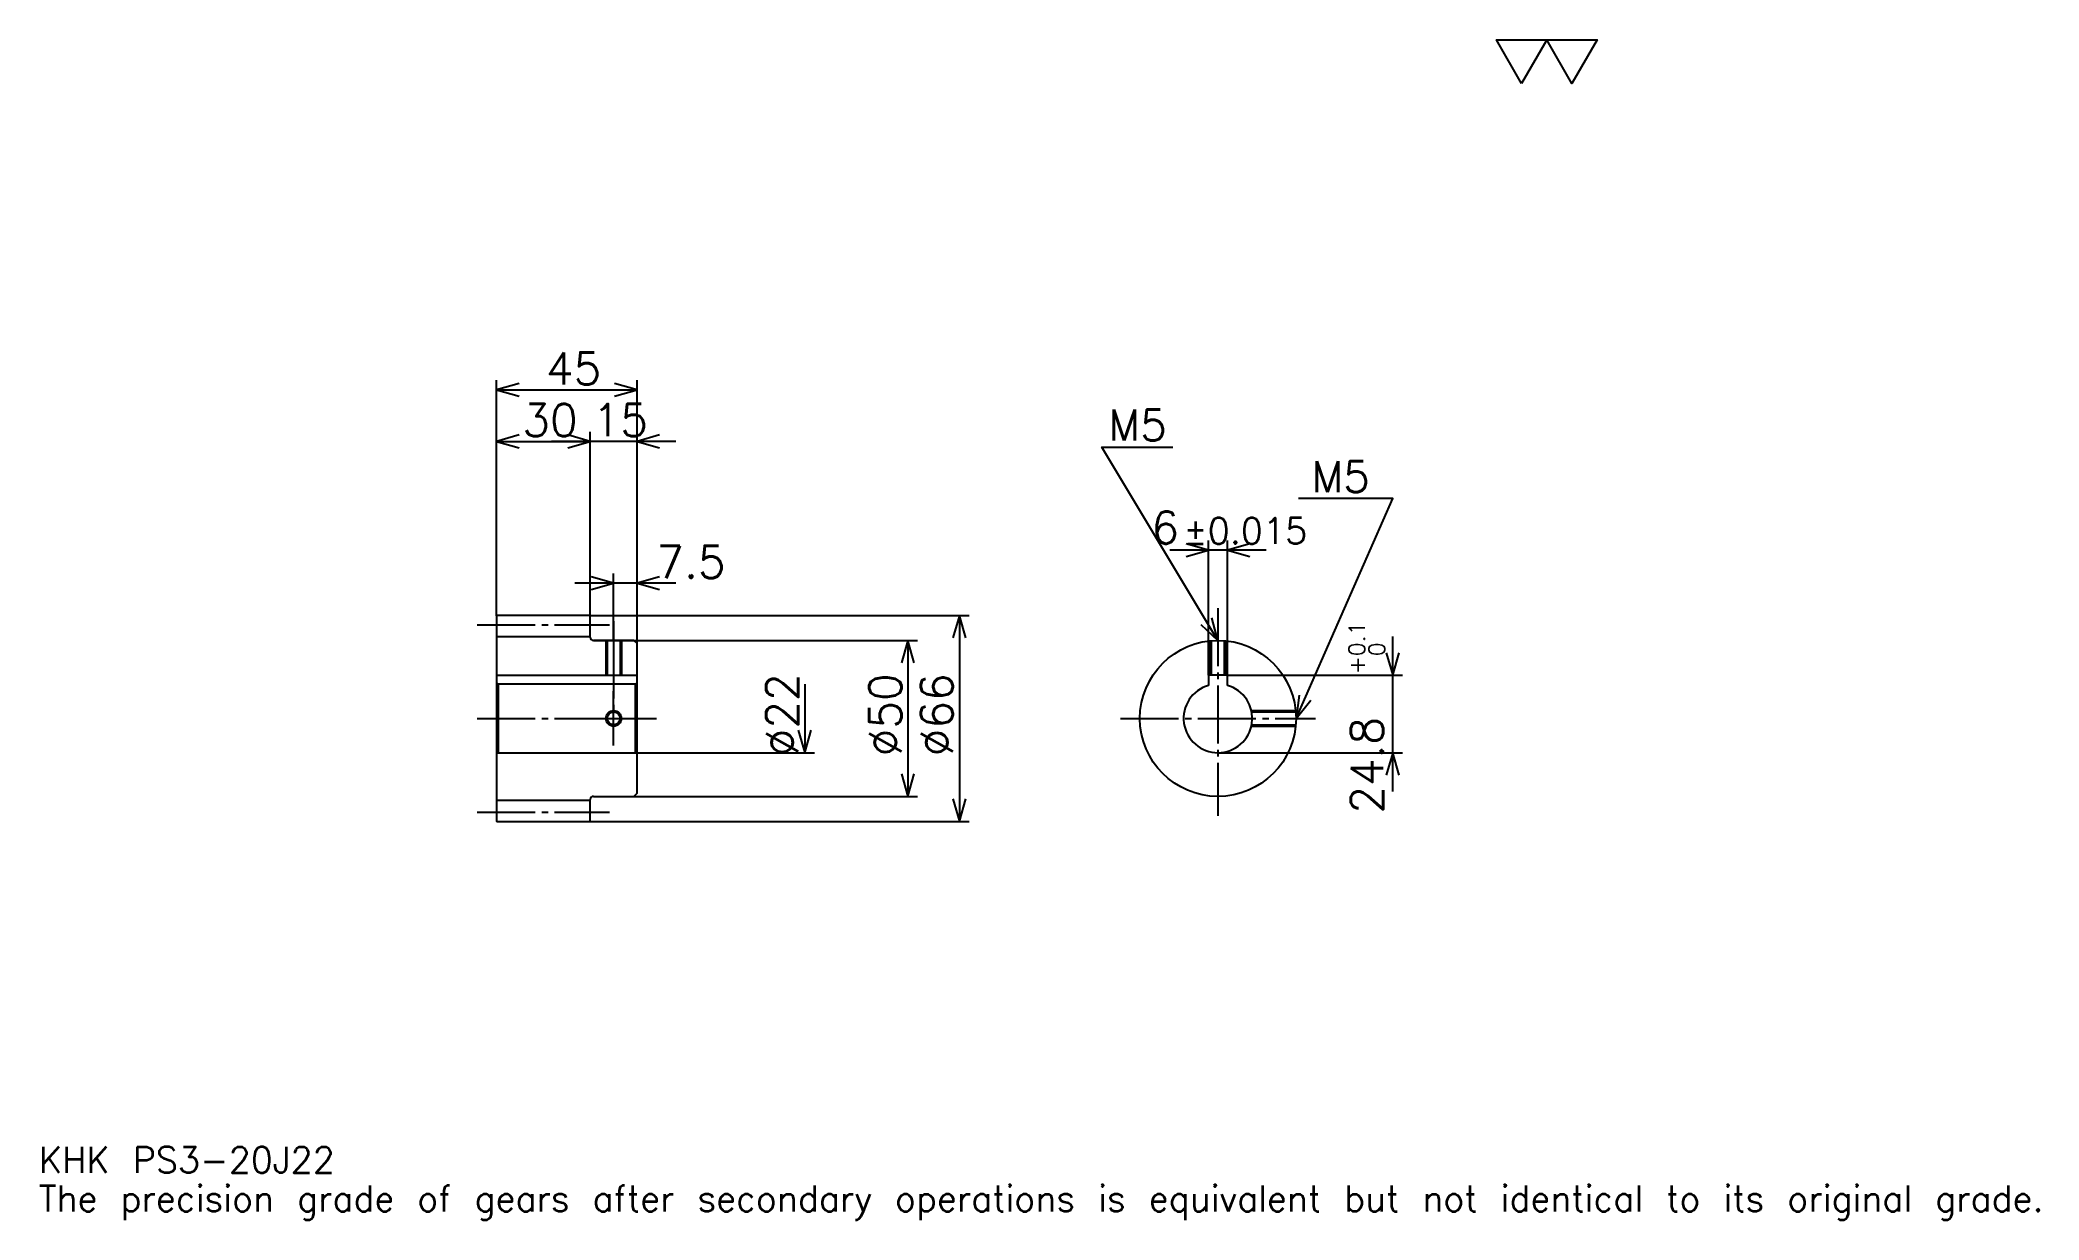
# Model space of a CAD drawing. Extents: x 21 to 661, y 8 to 386.
import ezdxf

# ---------------------------------------------------------------- set-up
doc = ezdxf.new("R2010")
doc.units = 0
doc.linetypes.add('DASHDOT', pattern=[24.782608, 18.586957, -2.065217, 2.065217, -2.065217])
doc.layers.get('0').update_dxf_attribs({"linetype": 'CONTINUOUS'})
doc.layers.add('DASHDOT', color=6, linetype='DASHDOT')
doc.styles.add('KANJI', font='TXT', dxfattribs={"bigfont": 'BIGFONT'})

msp = doc.modelspace()

# ---------------------------------------------------------------- linework, layer by layer
at = {"color": 5}
for p, q in [((167.282593, 201.315216), (167.282593, 276.695648)), ((212.282593, 201.315216), (212.282593, 276.695648)), ((167.282593, 273.597839), (212.282593, 273.597839)), ((167.282593, 257.07608), (197.282593, 257.07608)), ((224.673889, 257.07608), (184.891296, 257.07608)), ((197.282593, 201.315216), (197.282593, 260.173889)), ((395.369568, 182.115219), (395.369568, 225.32608)), ((401.369568, 182.115219), (401.369568, 225.32608)), ((413.760864, 222.228256), (382.978241, 222.228256)), ((224.673889, 211.641296), (192.391296, 211.641296)), ((204.782593, 201.315216), (204.782593, 214.739136)), ((167.282593, 201.21521), (167.282593, 201.315216)), ((197.182587, 201.315216), (212.282593, 201.315216)), ((197.282593, 201.21521), (197.282593, 201.315216)), ((204.782593, 193.315216), (204.782593, 201.315216)), ((204.782593, 193.315216), (204.782593, 201.315216)), ((212.282593, 201.315216), (318.641296, 201.315216)), ((212.282593, 192.315216), (212.282593, 201.315216)), ((315.543457, 201.315216), (315.543457, 135.315216)), ((198.282593, 193.315216), (212.282593, 193.315216)), ((212.282593, 193.315216), (302.119568, 193.315216)), ((299.021729, 193.315216), (299.021729, 143.315216)), ((454.347809, 144.92392), (454.347809, 194.506516)), ((265.978241, 179.315216), (265.978241, 157.315216)), ((401.369568, 182.115219), (457.445648, 182.115219)), ((212.282593, 157.315216), (269.07605, 157.315216)), ((398.369568, 157.315216), (457.445648, 157.315216)), ((198.282593, 143.315216), (212.282593, 143.315216)), ((212.282593, 143.315216), (302.119568, 143.315216)), ((197.182587, 135.315216), (212.282593, 135.315216)), ((212.282593, 135.315216), (318.641296, 135.315216))]:
    msp.add_line(p, q, dxfattribs=at)
at = {"color": 4}
for p, q in [((167.282593, 194.565216), (197.282593, 194.565216)), ((167.282593, 182.115219), (212.282593, 182.115219)), ((167.782593, 179.315216), (167.782593, 157.315216)), ((211.782593, 179.315216), (212.282593, 179.815216)), ((211.782593, 157.315216), (212.282593, 156.815216)), ((167.282593, 142.065216), (197.282593, 142.065216))]:
    msp.add_line(p, q, dxfattribs=at)
at = {"color": 7}
msp.add_lwpolyline([(495.652161, 371.739136), (487.597809, 385.700012), (519.815186, 385.700012), (511.760864, 371.739136), (503.706512, 385.700012), (495.652161, 371.739136)], dxfattribs=at)
at = {"color": 5}
for points in [[(174.510849, 275.663025), (167.282593, 273.597839), (174.510849, 271.532593)], [(205.054337, 271.532593), (212.282593, 273.597839), (205.054337, 275.663025)], [(174.510849, 259.141296), (167.282593, 257.07608), (174.510849, 255.010864)], [(190.054337, 255.010864), (197.282593, 257.07608), (190.054337, 259.141296)], [(190.054337, 255.010864), (197.282593, 257.07608), (190.054337, 259.141296)], [(219.510849, 259.141296), (212.282593, 257.07608), (219.510849, 255.010864)], [(398.369568, 193.315216), (361.195618, 255.271729), (383.913025, 255.271729)], [(423.369537, 168.315216), (454.347809, 238.75), (424.195648, 238.75)], [(388.141296, 220.16304), (395.369568, 222.228256), (388.141296, 224.293472)], [(408.597809, 224.293472), (401.369568, 222.228256), (408.597809, 220.16304)], [(197.554337, 209.57608), (204.782593, 211.641296), (197.554337, 213.706512)], [(219.510849, 213.706512), (212.282593, 211.641296), (219.510849, 209.57608)], [(317.608673, 194.08696), (315.543457, 201.315216), (313.478241, 194.08696)], [(392.87973, 198.450851), (398.369568, 193.315216), (396.42157, 200.575943)], [(301.086945, 186.08696), (299.021729, 193.315216), (296.956512, 186.08696)], [(452.282593, 189.343475), (454.347809, 182.115219), (456.413025, 189.343475)], [(424.38916, 175.76326), (423.369537, 168.315216), (428.170074, 174.100357)], [(263.913025, 164.543472), (265.978241, 157.315216), (268.043457, 164.543472)], [(456.413025, 150.08696), (454.347809, 157.315216), (452.282593, 150.08696)], [(296.956512, 150.543472), (299.021729, 143.315216), (301.086945, 150.543472)], [(313.478241, 142.543472), (315.543457, 135.315216), (317.608673, 142.543472)]]:
    msp.add_lwpolyline(points, dxfattribs=at)
at = {"color": 4}
for points in [[(197.282593, 194.315216), (197.282593, 201.21521), (197.182587, 201.315216), (167.382599, 201.315216), (167.282593, 201.21521), (167.282593, 156.815216)], [(198.282593, 143.315216), (211.282593, 143.315216), (212.282593, 144.315216), (212.282593, 192.315216), (211.282593, 193.315216), (198.282593, 193.315216)], [(202.282593, 193.315216), (202.282593, 182.115219)], [(202.71759, 193.315216), (202.71759, 182.115219)], [(206.847595, 193.315216), (206.847595, 182.115219)], [(207.282593, 193.315216), (207.282593, 182.115219)], [(395.869568, 182.115219), (395.869568, 193.189896)], [(396.304565, 182.115219), (396.304565, 193.229782)], [(400.43457, 182.115219), (400.43457, 193.229782)], [(400.869568, 182.115219), (400.869568, 193.189896)], [(167.282593, 156.815216), (167.782593, 157.315216), (211.782593, 157.315216), (211.782593, 179.315216), (167.782593, 179.315216), (167.282593, 179.815216)], [(401.369568, 178.898224), (401.369568, 182.115219), (395.369568, 182.115219), (395.369568, 178.898224)], [(409.081696, 170.815216), (423.244232, 170.815216)], [(409.173981, 170.380219), (423.284119, 170.380219)], [(409.081696, 165.815216), (423.244232, 165.815216)], [(409.173981, 166.250214), (423.284119, 166.250214)], [(167.282593, 156.815216), (167.282593, 135.415222), (167.382599, 135.315216), (197.182587, 135.315216), (197.282593, 135.415222), (197.282593, 142.315216)]]:
    msp.add_lwpolyline(points, dxfattribs=at)
for centre, radius in [((398.369568, 168.315216), 25), ((204.782593, 168.315216), 2.065)]:
    msp.add_circle(centre, radius, dxfattribs=at)
at = {"color": 7}
msp.add_circle((204.782593, 168.315216), 2.5, dxfattribs=at)
at = {"color": 4}
for centre, radius, start, end in [((198.282593, 194.315216), 1, 180, 270), ((398.369568, 168.315216), 11, 105.826620886, 74.173379114), ((198.282593, 142.315216), 1, 90, 180)]:
    msp.add_arc(centre, radius, start, end, dxfattribs=at)
at = {"layer": 'DASHDOT', "color": 7}
for p, q in [((398.369568, 203.641296), (398.369568, 137.119568)), ((161.086945, 198.315216), (203.478241, 198.315216)), ((204.782593, 193.315216), (204.782593, 168.315216)), ((161.086945, 168.315216), (218.478241, 168.315216)), ((367.173889, 168.315216), (429.565216, 168.315216)), ((161.086945, 138.315216), (203.478241, 138.315216))]:
    msp.add_line(p, q, dxfattribs=at)
for points in [[(204.782593, 199.510864), (204.782593, 175.919556)], [(204.782593, 159.619568), (204.782593, 177.010864)], [(196.086945, 168.315216), (213.478241, 168.315216)]]:
    msp.add_lwpolyline(points, dxfattribs=at)

# ---------------------------------------------------------------- texts
at = {"color": 7, "style": 'KANJI'}
for s, height, p in [('45', 10.326087, (183.070633, 275.25)), ('30', 10.326087, (175.570633, 258.728271)), ('15', 10.326087, (198.070633, 258.728271)), ('M5', 9.913044, (363.260864, 257.336945)), ('M5', 9.913044, (428.32608, 240.815216)), ('6', 10.326087, (377.054474, 224.293472)), ('%%p0.015', 8.26087, (387.276001, 224.293472)), ('7.5', 10.326087, (218.478241, 213.293488)), ('KHK PS3-20J22', 8.26087, (20.652174, 22.717392)), ('The precision grade of gears after secondary operations is equivalent but not identical to its original grade.', 8.26087, (20.652174, 10.326087))]:
    msp.add_text(s, height=height, dxfattribs=at).set_placement(p)
for s, height, p in [('0.1', 5.163043, (445.467377, 188.269836)), ('+', 5.163043, (445.467377, 182.487228)), ('0', 5.163043, (451.869537, 188.269836)), ('%%c22', 10.326087, (263.913025, 156.182068)), ('%%c50', 10.326087, (296.956512, 156.182068)), ('%%c66', 10.326087, (313.478241, 156.182068)), ('24.8', 10.326087, (451.249969, 137.79184))]:
    msp.add_text(s, height=height, rotation=90, dxfattribs=at).set_placement(p)

doc.saveas('drawing.dxf')
